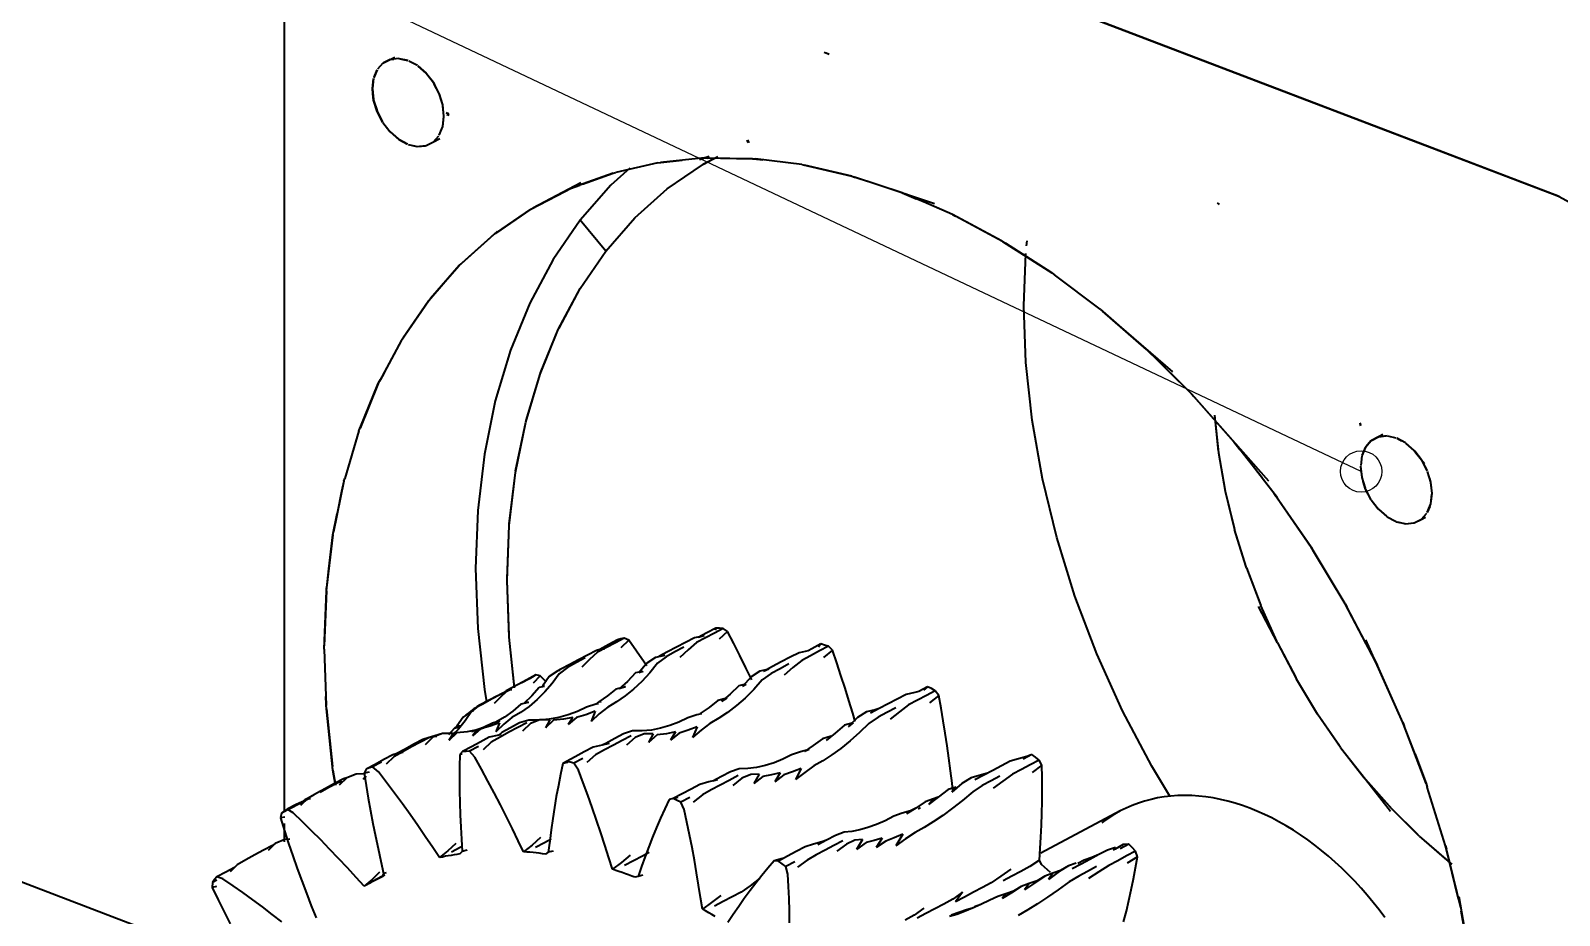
# Model space of a CAD drawing. Header units: millimetres. Extents: x 0 to 420, y 0 to 297.
# Drawn here: x 100.03 to 144.41, y 173.25 to 198.92 of the extents above; entities that cross this region are included whole.
import ezdxf

# ---------------------------------------------------------------- set-up
doc = ezdxf.new("R2010")
doc.units = ezdxf.units.MM
doc.header["$LTSCALE"] = 6
doc.layers.add('BALAO', color=7, linetype='Continuous', lineweight=25)
doc.layers.add('VISIVEL', color=7, linetype='Continuous', lineweight=35)

msp = doc.modelspace()

# ---------------------------------------------------------------- linework, layer by layer
at = {"layer": 'BALAO'}
msp.add_line((138.658, 186.127), (63.428, 221.706), dxfattribs=at)
msp.add_circle((138.658, 186.127), 0.6, dxfattribs=at)
at = {"layer": 'VISIVEL'}
for p, q in [((140.71, 195.513), (110.538, 207.029)), ((110.91, 206.885), (144.338, 194.129)), ((107.406, 176.245), (107.406, 204.685)), ((110.262, 197.969), (110.106, 197.793)), ((110.262, 197.969), (110.474, 198.077)), ((110.274, 197.977), (110.606, 198.149)), ((110.474, 198.077), (110.274, 197.977)), ((110.474, 198.077), (110.574, 198.089)), ((110.726, 198.105), (110.494, 198.081)), ((110.726, 198.105), (110.834, 198.081)), ((110.994, 198.045), (110.746, 198.101)), ((110.834, 198.081), (110.982, 198.045)), ((111.262, 197.901), (111.014, 198.033)), ((123.074, 198.289), (123.214, 198.233)), ((123.126, 198.269), (123.194, 198.241)), ((109.958, 197.225), (109.99, 197.525)), ((109.99, 197.525), (109.958, 197.245)), ((110.094, 197.781), (109.998, 197.545)), ((110.01, 197.569), (110.098, 197.781)), ((111.27, 197.893), (111.514, 197.681)), ((111.514, 197.681), (111.282, 197.885)), ((111.514, 197.681), (111.618, 197.549)), ((111.726, 197.409), (111.53, 197.665)), ((111.618, 197.549), (111.726, 197.409)), ((109.97, 197.089), (109.958, 197.225)), ((109.958, 197.225), (109.99, 196.921)), ((109.982, 196.973), (109.97, 197.089)), ((111.726, 197.409), (111.758, 197.349)), ((111.894, 197.093), (111.738, 197.385)), ((111.822, 197.225), (111.758, 197.349)), ((111.894, 197.093), (111.822, 197.225)), ((111.958, 196.881), (111.894, 197.093)), ((111.998, 196.761), (111.902, 197.069)), ((109.99, 196.897), (109.982, 196.973)), ((110.094, 196.565), (109.99, 196.897)), ((109.99, 196.897), (110.09, 196.589)), ((111.998, 196.761), (111.958, 196.881)), ((112.03, 196.433), (111.998, 196.761)), ((112.03, 196.433), (111.998, 196.737)), ((110.262, 196.249), (110.094, 196.565)), ((110.094, 196.565), (110.25, 196.273)), ((110.262, 196.249), (110.474, 195.977)), ((110.262, 196.249), (110.462, 195.993)), ((111.998, 196.133), (112.03, 196.433)), ((111.998, 196.133), (112.03, 196.413)), ((112.162, 196.497), (112.098, 196.529)), ((112.17, 196.493), (112.11, 196.525)), ((112.186, 196.449), (112.118, 196.477)), ((110.474, 195.977), (110.726, 195.757)), ((110.474, 195.977), (110.706, 195.773)), ((110.974, 195.625), (110.726, 195.757)), ((110.726, 195.757), (110.974, 195.625)), ((111.714, 195.681), (111.91, 195.789)), ((111.726, 195.689), (111.882, 195.865)), ((111.894, 195.881), (111.998, 196.133)), ((111.894, 195.881), (111.99, 196.113)), ((120.814, 195.705), (120.882, 195.741)), ((120.814, 195.705), (120.882, 195.741)), ((110.994, 195.613), (111.262, 195.553)), ((110.994, 195.613), (111.242, 195.557)), ((111.262, 195.553), (111.494, 195.577)), ((111.322, 195.561), (111.514, 195.581)), ((111.514, 195.581), (111.726, 195.689)), ((111.514, 195.581), (111.714, 195.681)), ((120.906, 195.693), (120.838, 195.669)), ((144.41, 194.105), (140.71, 195.513)), ((117.426, 194.929), (116.874, 194.437)), ((118.242, 195.081), (117.018, 194.801)), ((118.242, 195.081), (118.946, 195.153)), ((118.242, 195.081), (118.318, 195.089)), ((119.598, 195.221), (118.318, 195.089)), ((118.514, 194.321), (119.534, 195.025)), ((119.73, 195.265), (119.454, 195.165)), ((119.986, 195.257), (119.534, 195.025)), ((119.57, 195.045), (119.962, 195.253)), ((119.57, 195.045), (119.962, 195.253)), ((119.966, 195.249), (119.57, 195.045)), ((119.598, 195.221), (120.994, 195.201)), ((119.598, 195.221), (119.674, 195.217)), ((120.994, 195.201), (119.674, 195.217)), ((120.994, 195.201), (121.102, 195.189)), ((120.994, 195.201), (121.074, 195.193)), ((122.422, 195.029), (121.074, 195.193)), ((121.102, 195.189), (121.294, 195.165)), ((122.422, 195.029), (123.874, 194.697)), ((122.422, 195.029), (122.502, 195.009)), ((123.874, 194.697), (122.502, 195.009)), ((116.002, 194.501), (114.614, 193.769)), ((115.71, 194.333), (115.974, 194.429)), ((116.946, 194.785), (115.778, 194.361)), ((116.058, 194.461), (115.974, 194.429)), ((116.874, 194.437), (115.986, 193.417)), ((116.058, 194.461), (116.946, 194.785)), ((116.946, 194.785), (117.018, 194.801)), ((123.874, 194.697), (124.458, 194.505)), ((123.874, 194.697), (123.954, 194.669)), ((125.338, 194.213), (123.954, 194.669)), ((124.458, 194.505), (126.274, 193.905)), ((114.55, 193.733), (115.538, 194.245)), ((115.71, 194.333), (114.614, 193.769)), ((115.538, 194.245), (115.71, 194.333)), ((115.71, 194.333), (115.778, 194.361)), ((117.578, 193.481), (118.514, 194.321)), ((125.338, 194.213), (125.742, 194.037)), ((125.338, 194.213), (125.418, 194.177)), ((126.798, 193.581), (125.418, 194.177)), ((126.022, 193.917), (125.742, 194.037)), ((144.338, 194.129), (144.41, 194.105)), ((144.41, 194.105), (145.326, 193.597)), ((114.55, 193.733), (113.53, 193.029)), ((113.542, 193.041), (114.55, 193.733)), ((114.55, 193.733), (114.614, 193.769)), ((126.798, 193.581), (126.022, 193.917)), ((128.214, 192.821), (126.798, 193.581)), ((126.798, 193.581), (126.882, 193.537)), ((128.25, 192.801), (126.882, 193.537)), ((134.542, 193.873), (134.486, 193.917)), ((112.478, 192.101), (113.586, 193.093)), ((115.986, 193.417), (115.198, 192.273)), ((116.734, 192.517), (115.986, 193.417)), ((116.734, 192.517), (117.578, 193.481)), ((113.47, 192.989), (112.534, 192.153)), ((113.47, 192.989), (113.53, 193.029)), ((128.25, 192.801), (129.682, 191.885)), ((128.25, 192.801), (128.33, 192.753)), ((129.682, 191.885), (128.33, 192.753)), ((128.942, 192.673), (128.958, 192.817)), ((115.198, 192.273), (114.522, 191.013)), ((115.99, 191.437), (116.734, 192.517)), ((128.866, 190.929), (128.922, 192.453)), ((112.478, 192.101), (111.638, 191.141)), ((112.066, 191.633), (112.478, 192.101)), ((112.478, 192.101), (112.534, 192.153)), ((129.682, 191.885), (129.758, 191.829)), ((131.078, 190.837), (129.758, 191.829)), ((111.59, 191.085), (112.066, 191.633)), ((115.35, 190.241), (115.99, 191.437)), ((115.374, 190.281), (115.99, 191.437)), ((110.802, 189.937), (111.59, 191.085)), ((111.59, 191.085), (110.846, 190.001)), ((111.59, 191.085), (111.638, 191.141)), ((114.522, 191.013), (113.962, 189.641)), ((128.926, 189.289), (128.866, 190.929)), ((131.078, 190.837), (131.622, 190.365)), ((131.078, 190.837), (131.154, 190.773)), ((132.43, 189.665), (131.154, 190.773)), ((110.802, 189.937), (110.846, 190.001)), ((114.822, 188.949), (115.35, 190.241)), ((114.838, 188.989), (115.35, 190.241)), ((131.622, 190.365), (133.178, 189.017)), ((110.802, 189.937), (110.162, 188.745)), ((110.802, 189.937), (110.286, 188.977)), ((113.962, 189.641), (113.522, 188.177)), ((132.43, 189.665), (132.762, 189.337)), ((132.43, 189.665), (132.502, 189.593)), ((133.73, 188.381), (132.502, 189.593)), ((129.106, 187.613), (128.926, 189.289)), ((133.038, 189.061), (132.762, 189.337)), ((110.126, 188.677), (109.598, 187.381)), ((109.622, 187.441), (110.126, 188.677)), ((110.126, 188.677), (110.19, 188.797)), ((110.126, 188.677), (110.162, 188.745)), ((110.286, 188.973), (110.19, 188.797)), ((114.406, 187.561), (114.822, 188.949)), ((114.418, 187.609), (114.822, 188.949)), ((133.038, 189.061), (133.73, 188.381)), ((133.73, 188.381), (135.966, 185.857)), ((133.73, 188.381), (133.798, 188.301)), ((134.962, 186.989), (133.798, 188.301)), ((113.522, 188.177), (113.206, 186.625)), ((134.398, 187.761), (134.51, 186.717)), ((134.398, 187.761), (134.514, 186.665)), ((109.566, 187.305), (109.15, 185.921)), ((109.566, 187.305), (109.622, 187.441)), ((109.566, 187.305), (109.598, 187.381)), ((114.106, 186.093), (114.406, 187.561)), ((114.114, 186.141), (114.406, 187.561)), ((129.406, 185.917), (129.106, 187.613)), ((138.622, 187.541), (138.638, 187.469)), ((138.646, 187.449), (138.63, 187.513)), ((134.962, 186.989), (135.138, 186.765)), ((134.962, 186.989), (135.026, 186.905)), ((136.126, 185.501), (135.026, 186.905)), ((138.782, 186.833), (138.946, 187.021)), ((138.946, 187.021), (138.794, 186.845)), ((138.962, 187.029), (139.29, 187.205)), ((138.962, 187.029), (139.162, 187.133)), ((139.162, 187.133), (138.962, 187.029)), ((139.162, 187.133), (139.382, 187.157)), ((139.41, 187.157), (139.178, 187.133)), ((139.678, 187.097), (139.43, 187.153)), ((139.694, 187.089), (139.834, 187.017)), ((139.946, 186.953), (139.698, 187.089)), ((139.946, 186.953), (140.198, 186.737)), ((140.198, 186.737), (139.966, 186.937)), ((113.206, 186.625), (113.014, 184.997)), ((134.514, 186.665), (134.702, 185.609)), ((134.514, 186.665), (134.71, 185.557)), ((135.786, 185.937), (135.138, 186.765)), ((138.678, 186.581), (138.646, 186.301)), ((138.778, 186.825), (138.682, 186.589)), ((138.782, 186.833), (138.686, 186.597)), ((140.198, 186.737), (140.25, 186.669)), ((140.414, 186.461), (140.214, 186.717)), ((140.25, 186.669), (140.494, 186.357)), ((140.578, 186.149), (140.426, 186.441)), ((140.51, 186.281), (140.438, 186.413)), ((113.926, 184.557), (114.106, 186.093)), ((113.93, 184.609), (114.106, 186.093)), ((138.642, 186.281), (138.674, 185.973)), ((138.642, 186.257), (138.678, 185.953)), ((140.51, 186.281), (140.578, 186.149)), ((140.682, 185.817), (140.586, 186.125)), ((109.126, 185.841), (108.826, 184.373)), ((109.062, 185.541), (108.934, 184.905)), ((109.126, 185.841), (109.062, 185.541)), ((109.126, 185.841), (109.15, 185.921)), ((129.822, 184.213), (129.406, 185.917)), ((134.71, 185.557), (134.97, 184.493)), ((134.71, 185.557), (134.982, 184.441)), ((135.786, 185.937), (136.226, 185.369)), ((138.678, 185.953), (138.774, 185.641)), ((138.782, 185.617), (138.714, 185.833)), ((138.946, 185.305), (138.782, 185.617)), ((138.782, 185.617), (138.934, 185.325)), ((140.682, 185.817), (140.65, 185.921)), ((140.718, 185.489), (140.682, 185.817)), ((140.718, 185.489), (140.682, 185.793)), ((136.126, 185.501), (136.21, 185.377)), ((136.126, 185.501), (136.186, 185.413)), ((137.206, 183.933), (136.186, 185.413)), ((136.218, 185.365), (136.606, 184.805)), ((138.946, 185.305), (139.162, 185.029)), ((138.946, 185.305), (139.146, 185.049)), ((140.578, 184.933), (140.674, 185.169)), ((140.65, 185.105), (140.578, 184.933)), ((140.65, 185.105), (140.682, 185.185)), ((140.682, 185.185), (140.714, 185.465)), ((140.69, 185.253), (140.718, 185.489)), ((108.806, 184.289), (108.934, 184.905)), ((113.014, 184.997), (112.95, 183.309)), ((136.606, 184.805), (137.206, 183.933)), ((139.162, 185.029), (139.27, 184.933)), ((139.162, 185.029), (139.394, 184.829)), ((139.27, 184.933), (139.318, 184.893)), ((139.318, 184.893), (139.41, 184.813)), ((139.41, 184.813), (139.67, 184.673)), ((139.41, 184.813), (139.658, 184.681)), ((139.678, 184.669), (139.93, 184.613)), ((139.718, 184.661), (139.946, 184.609)), ((139.946, 184.609), (140.198, 184.633)), ((139.946, 184.609), (140.178, 184.633)), ((140.198, 184.633), (140.398, 184.737)), ((140.198, 184.633), (140.314, 184.693)), ((140.314, 184.693), (140.414, 184.745)), ((140.398, 184.737), (140.53, 184.805)), ((140.414, 184.745), (140.566, 184.921)), ((140.414, 184.745), (140.554, 184.909)), ((108.806, 184.289), (108.626, 182.753)), ((108.69, 183.297), (108.806, 184.289)), ((108.806, 184.289), (108.826, 184.373)), ((113.866, 183.013), (113.926, 184.557)), ((113.866, 182.961), (113.926, 184.557)), ((130.35, 182.513), (129.822, 184.213)), ((135.314, 183.385), (134.982, 184.441)), ((135.33, 183.333), (134.982, 184.441)), ((108.498, 170.881), (74.318, 183.921)), ((138.194, 182.289), (137.206, 183.933)), ((137.206, 183.933), (137.258, 183.841)), ((138.194, 182.289), (137.258, 183.841)), ((112.95, 183.309), (113.014, 181.573)), ((135.33, 183.333), (135.726, 182.285)), ((135.33, 183.333), (135.746, 182.233)), ((108.618, 182.661), (108.69, 183.297)), ((113.922, 181.373), (113.866, 182.961)), ((113.926, 181.321), (113.866, 182.961)), ((108.554, 180.973), (108.618, 182.661)), ((108.618, 182.661), (108.558, 181.069)), ((108.618, 182.661), (108.626, 182.753)), ((130.99, 180.833), (130.35, 182.513)), ((136.234, 181.153), (135.678, 182.213)), ((136.21, 181.205), (135.746, 182.233)), ((136.234, 181.153), (135.746, 182.233)), ((138.806, 181.125), (138.194, 182.289)), ((138.194, 182.289), (138.242, 182.197)), ((139.086, 180.589), (138.242, 182.197)), ((113.014, 181.573), (113.206, 179.801)), ((119.926, 181.581), (119.666, 181.441)), ((120.138, 181.573), (119.882, 181.437)), ((119.926, 181.581), (119.906, 181.521)), ((120.034, 181.577), (119.926, 181.581)), ((120.138, 181.573), (120.034, 181.577)), ((120.266, 181.485), (120.138, 181.573)), ((114.082, 179.845), (113.926, 181.321)), ((114.082, 179.861), (113.926, 181.321)), ((116.814, 181.105), (116.554, 180.965)), ((117.01, 181.153), (116.75, 181.017)), ((117.07, 181.241), (116.814, 181.105)), ((117.266, 181.293), (117.01, 181.153)), ((117.07, 181.241), (117.062, 181.177)), ((117.17, 181.269), (117.07, 181.241)), ((117.266, 181.293), (117.17, 181.269)), ((117.398, 181.233), (117.17, 181.013)), ((117.398, 181.233), (117.266, 181.293)), ((117.622, 180.913), (117.398, 181.233)), ((119.046, 181.169), (118.786, 181.033)), ((119.306, 181.297), (119.046, 181.169)), ((119.362, 181.161), (119.122, 180.949)), ((119.586, 181.353), (119.306, 181.297)), ((119.622, 181.301), (119.362, 181.161)), ((119.666, 181.441), (119.41, 181.305)), ((119.586, 181.353), (119.41, 181.305)), ((119.882, 181.437), (119.622, 181.301)), ((120.266, 181.485), (120.026, 181.265)), ((120.446, 181.133), (120.266, 181.485)), ((120.622, 180.785), (120.446, 181.133)), ((122.97, 181.121), (122.714, 180.981)), ((122.97, 181.121), (122.906, 181.025)), ((123.082, 181.089), (122.97, 181.121)), ((123.194, 181.057), (123.082, 181.089)), ((136.234, 181.153), (136.758, 180.153)), ((136.234, 181.153), (136.786, 180.101)), ((139.374, 179.945), (138.794, 181.237)), ((138.806, 181.125), (138.898, 180.949)), ((108.554, 180.973), (108.558, 181.069)), ((108.554, 180.973), (108.614, 179.333)), ((115.942, 180.665), (115.682, 180.529)), ((116.134, 180.717), (115.878, 180.581)), ((116.198, 180.801), (115.942, 180.665)), ((116.262, 180.669), (116.034, 180.453)), ((116.462, 180.929), (116.198, 180.801)), ((116.49, 180.881), (116.262, 180.669)), ((116.682, 180.973), (116.462, 180.929)), ((116.554, 180.965), (116.462, 180.929)), ((116.75, 181.017), (116.49, 180.881)), ((117.846, 180.597), (117.622, 180.913)), ((118.17, 180.733), (117.918, 180.569)), ((118.446, 180.789), (118.17, 180.733)), ((118.482, 180.753), (118.234, 180.561)), ((118.526, 180.893), (118.27, 180.757)), ((118.446, 180.789), (118.27, 180.757)), ((118.738, 180.889), (118.482, 180.753)), ((118.786, 181.033), (118.526, 180.893)), ((118.998, 181.029), (118.738, 180.889)), ((119.122, 180.949), (118.882, 180.729)), ((120.794, 180.433), (120.622, 180.785)), ((122.086, 180.737), (121.826, 180.601)), ((122.346, 180.865), (122.086, 180.737)), ((122.418, 180.645), (122.162, 180.437)), ((122.61, 180.921), (122.346, 180.865)), ((122.674, 180.781), (122.418, 180.645)), ((122.714, 180.981), (122.61, 180.921)), ((122.934, 180.921), (122.674, 180.781)), ((123.194, 181.057), (122.934, 180.921)), ((123.31, 180.941), (123.054, 180.725)), ((123.31, 180.941), (123.194, 181.057)), ((123.434, 180.573), (123.31, 180.941)), ((131.734, 179.181), (130.99, 180.833)), ((138.898, 180.949), (139.086, 180.589)), ((114.702, 180.225), (114.442, 180.085)), ((114.702, 180.225), (114.618, 180.173)), ((114.83, 180.197), (114.618, 179.981)), ((114.83, 180.197), (114.702, 180.225)), ((115.006, 180.017), (114.83, 180.197)), ((115.338, 180.341), (115.09, 180.173)), ((115.378, 180.253), (115.174, 179.977)), ((115.422, 180.389), (115.338, 180.341)), ((115.41, 180.353), (115.338, 180.341)), ((115.618, 180.441), (115.378, 180.253)), ((115.682, 180.529), (115.422, 180.389)), ((115.878, 180.581), (115.618, 180.441)), ((117.59, 180.281), (117.358, 180.037)), ((117.802, 180.321), (117.59, 180.281)), ((117.918, 180.569), (117.694, 180.289)), ((117.814, 180.321), (117.694, 180.289)), ((118.01, 180.285), (117.778, 180.033)), ((117.922, 180.489), (117.846, 180.597)), ((118.234, 180.561), (118.01, 180.285)), ((120.966, 180.085), (120.794, 180.433)), ((121.202, 180.333), (120.946, 180.165)), ((121.466, 180.389), (121.202, 180.333)), ((121.53, 180.265), (121.274, 180.077)), ((121.566, 180.465), (121.31, 180.325)), ((121.466, 180.389), (121.31, 180.325)), ((121.79, 180.401), (121.53, 180.265)), ((121.826, 180.601), (121.566, 180.465)), ((122.046, 180.541), (121.79, 180.401)), ((122.162, 180.437), (121.91, 180.217)), ((123.558, 180.209), (123.434, 180.573)), ((123.678, 179.841), (123.558, 180.209)), ((139.086, 180.589), (139.13, 180.493)), ((139.87, 178.845), (139.13, 180.493)), ((113.206, 179.801), (113.266, 179.441)), ((113.938, 179.781), (113.674, 179.653)), ((113.926, 179.813), (113.706, 179.605)), ((113.842, 179.761), (113.758, 179.705)), ((114.102, 179.897), (113.842, 179.761)), ((114.186, 179.949), (113.926, 179.813)), ((114.102, 179.897), (113.926, 179.813)), ((113.998, 179.793), (113.938, 179.781)), ((114.442, 180.085), (114.186, 179.949)), ((114.534, 180.117), (114.274, 179.981)), ((114.442, 180.085), (114.618, 180.173)), ((114.618, 180.173), (114.534, 180.117)), ((114.798, 179.861), (114.582, 179.621)), ((114.942, 179.889), (114.798, 179.861)), ((115.09, 180.173), (114.89, 179.897)), ((114.954, 179.905), (114.89, 179.897)), ((115.174, 179.977), (114.962, 179.729)), ((117.022, 179.813), (116.778, 179.617)), ((117.298, 179.881), (117.022, 179.813)), ((117.358, 180.037), (117.122, 179.817)), ((117.298, 179.881), (117.122, 179.817)), ((117.538, 179.809), (117.294, 179.613)), ((117.778, 180.033), (117.538, 179.809)), ((120.59, 179.909), (120.342, 179.669)), ((120.79, 179.953), (120.59, 179.909)), ((120.946, 180.165), (120.698, 179.889)), ((120.802, 179.941), (120.698, 179.889)), ((121.026, 179.801), (120.774, 179.553)), ((121.274, 180.077), (121.026, 179.801)), ((123.79, 179.477), (123.678, 179.841)), ((126.074, 179.881), (125.818, 179.745)), ((126.074, 179.881), (125.95, 179.777)), ((126.294, 179.765), (126.038, 179.629)), ((126.186, 179.825), (126.074, 179.881)), ((126.294, 179.765), (126.186, 179.825)), ((126.394, 179.629), (126.294, 179.765)), ((137.366, 179.137), (136.786, 180.101)), ((137.394, 179.089), (136.786, 180.101)), ((139.87, 178.845), (139.374, 179.945)), ((108.614, 179.361), (108.602, 179.593)), ((108.618, 179.237), (108.614, 179.361)), ((108.618, 179.237), (108.614, 179.333)), ((113.066, 179.349), (112.834, 179.161)), ((113.158, 179.377), (112.898, 179.241)), ((113.066, 179.349), (112.982, 179.293)), ((113.326, 179.485), (113.066, 179.349)), ((113.414, 179.517), (113.158, 179.377)), ((113.582, 179.621), (113.326, 179.485)), ((113.498, 179.569), (113.326, 179.485)), ((113.674, 179.653), (113.414, 179.517)), ((113.706, 179.605), (113.49, 179.393)), ((113.758, 179.705), (113.498, 179.569)), ((114.266, 179.373), (114.03, 179.173)), ((114.502, 179.309), (114.258, 179.137)), ((114.482, 179.425), (114.266, 179.373)), ((114.582, 179.621), (114.358, 179.401)), ((114.486, 179.429), (114.358, 179.401)), ((114.738, 179.509), (114.502, 179.309)), ((114.962, 179.729), (114.738, 179.509)), ((116.446, 179.373), (116.17, 179.289)), ((116.53, 179.441), (116.446, 179.373)), ((116.514, 179.385), (116.446, 179.373)), ((116.778, 179.617), (116.53, 179.441)), ((116.594, 179.437), (116.53, 179.441)), ((117.042, 179.441), (116.786, 179.289)), ((117.294, 179.613), (117.042, 179.441)), ((119.982, 179.477), (119.73, 179.277)), ((120.246, 179.545), (119.982, 179.477)), ((120.342, 179.669), (120.09, 179.449)), ((120.246, 179.545), (120.09, 179.449)), ((120.522, 179.333), (120.266, 179.137)), ((120.774, 179.553), (120.522, 179.333)), ((123.902, 179.113), (123.79, 179.477)), ((124.93, 179.389), (124.67, 179.253)), ((125.19, 179.525), (124.93, 179.389)), ((125.446, 179.653), (125.19, 179.525)), ((125.518, 179.353), (125.254, 179.149)), ((125.698, 179.717), (125.446, 179.653)), ((125.778, 179.489), (125.518, 179.353)), ((125.818, 179.745), (125.698, 179.717)), ((126.038, 179.629), (125.778, 179.489)), ((126.394, 179.629), (126.126, 179.417)), ((126.462, 179.261), (126.394, 179.629)), ((108.806, 177.465), (108.618, 179.237)), ((108.618, 179.237), (108.798, 177.565)), ((112.586, 179.001), (112.406, 178.733)), ((112.65, 178.893), (112.454, 178.653)), ((112.83, 179.165), (112.586, 179.001)), ((112.834, 179.161), (112.65, 178.893)), ((112.898, 179.241), (112.67, 179.053)), ((112.83, 179.165), (112.67, 179.053)), ((112.89, 179.177), (112.83, 179.165)), ((112.982, 179.293), (112.898, 179.241)), ((113.654, 178.885), (113.442, 178.825)), ((113.786, 179.001), (113.534, 178.853)), ((114.002, 178.989), (113.766, 178.797)), ((114.03, 179.173), (113.786, 179.001)), ((114.258, 179.137), (114.002, 178.989)), ((114.498, 178.913), (114.226, 178.829)), ((114.794, 178.913), (114.498, 178.913)), ((114.814, 178.917), (114.546, 178.813)), ((115.086, 178.937), (114.794, 178.913)), ((115.106, 178.917), (114.814, 178.917)), ((115.106, 178.917), (114.978, 178.689)), ((115.214, 178.909), (114.978, 178.689)), ((115.366, 178.989), (115.086, 178.937)), ((115.498, 178.941), (115.214, 178.909)), ((115.642, 179.065), (115.366, 178.989)), ((115.778, 178.989), (115.498, 178.941)), ((115.91, 179.165), (115.642, 179.065)), ((115.882, 178.989), (115.642, 178.781)), ((115.778, 178.989), (115.642, 178.781)), ((116.154, 179.065), (115.882, 178.989)), ((116.17, 179.289), (115.91, 179.165)), ((116.422, 179.169), (116.154, 179.065)), ((116.422, 179.169), (116.302, 178.877)), ((116.542, 179.097), (116.302, 178.877)), ((116.786, 179.289), (116.542, 179.097)), ((119.11, 178.981), (118.85, 178.857)), ((119.374, 179.065), (119.11, 178.981)), ((119.506, 179.093), (119.374, 179.065)), ((119.73, 179.277), (119.474, 179.105)), ((120.01, 178.965), (119.754, 178.813)), ((120.266, 179.137), (120.01, 178.965)), ((124.038, 178.985), (123.77, 178.717)), ((123.974, 178.869), (123.902, 179.113)), ((124.302, 179.149), (124.038, 178.985)), ((124.554, 179.213), (124.302, 179.149)), ((124.634, 179.001), (124.37, 178.813)), ((124.67, 179.253), (124.414, 179.113)), ((124.67, 179.253), (124.554, 179.213)), ((124.89, 179.137), (124.634, 179.001)), ((125.15, 179.273), (124.89, 179.137)), ((125.254, 179.149), (124.986, 178.937)), ((126.526, 178.893), (126.462, 179.261)), ((126.586, 178.529), (126.526, 178.893)), ((132.578, 177.577), (131.734, 179.181)), ((138.03, 178.165), (137.394, 179.089)), ((138.062, 178.117), (137.394, 179.089)), ((111.702, 178.437), (111.418, 178.349)), ((111.714, 178.417), (111.49, 178.197)), ((111.794, 178.465), (111.514, 178.381)), ((111.702, 178.437), (111.514, 178.381)), ((111.89, 178.497), (111.61, 178.409)), ((111.794, 178.465), (111.61, 178.409)), ((111.83, 178.437), (111.702, 178.437)), ((111.986, 178.525), (111.714, 178.417)), ((111.986, 178.525), (111.89, 178.497)), ((112.302, 178.525), (111.986, 178.525)), ((112.326, 178.673), (112.166, 178.485)), ((112.402, 178.545), (112.174, 178.325)), ((112.302, 178.525), (112.174, 178.325)), ((112.454, 178.653), (112.282, 178.481)), ((112.402, 178.545), (112.302, 178.525)), ((112.406, 178.733), (112.326, 178.673)), ((112.45, 178.697), (112.326, 178.673)), ((112.702, 178.577), (112.402, 178.545)), ((112.518, 178.733), (112.406, 178.733)), ((112.994, 178.633), (112.702, 178.577)), ((112.906, 178.597), (112.834, 178.577)), ((113.09, 178.657), (112.858, 178.453)), ((112.994, 178.633), (112.858, 178.453)), ((113.182, 178.681), (112.902, 178.605)), ((112.994, 178.633), (112.902, 178.605)), ((113.178, 178.697), (112.906, 178.597)), ((112.998, 178.625), (112.906, 178.597)), ((113.09, 178.653), (112.998, 178.625)), ((113.374, 178.737), (113.09, 178.657)), ((113.182, 178.681), (113.09, 178.653)), ((113.442, 178.825), (113.178, 178.697)), ((113.626, 178.477), (113.346, 178.413)), ((113.646, 178.837), (113.374, 178.737)), ((113.662, 178.421), (113.406, 178.273)), ((113.534, 178.853), (113.442, 178.825)), ((113.646, 178.837), (113.538, 178.577)), ((113.766, 178.797), (113.538, 178.577)), ((113.71, 178.557), (113.626, 178.477)), ((113.694, 178.493), (113.626, 178.477)), ((113.918, 178.561), (113.662, 178.421)), ((113.966, 178.693), (113.71, 178.557)), ((114.178, 178.697), (113.918, 178.561)), ((114.226, 178.829), (113.966, 178.693)), ((114.438, 178.833), (114.178, 178.697)), ((114.546, 178.813), (114.31, 178.593)), ((117.246, 178.513), (116.99, 178.377)), ((117.466, 178.461), (117.21, 178.321)), ((117.51, 178.597), (117.246, 178.513)), ((117.786, 178.597), (117.51, 178.597)), ((117.842, 178.517), (117.582, 178.409)), ((118.054, 178.625), (117.786, 178.597)), ((118.11, 178.517), (117.842, 178.517)), ((118.11, 178.517), (117.97, 178.261)), ((118.222, 178.481), (117.97, 178.261)), ((118.322, 178.677), (118.054, 178.625)), ((118.49, 178.517), (118.222, 178.481)), ((118.586, 178.753), (118.322, 178.677)), ((118.754, 178.569), (118.49, 178.517)), ((118.85, 178.857), (118.586, 178.753)), ((118.754, 178.569), (118.61, 178.333)), ((118.862, 178.537), (118.61, 178.333)), ((119.126, 178.617), (118.862, 178.537)), ((119.386, 178.721), (119.126, 178.617)), ((119.386, 178.721), (119.246, 178.405)), ((119.498, 178.625), (119.246, 178.405)), ((119.754, 178.813), (119.498, 178.625)), ((123.27, 178.445), (123.018, 178.369)), ((123.39, 178.533), (123.126, 178.317)), ((123.27, 178.445), (123.126, 178.317)), ((123.658, 178.765), (123.39, 178.533)), ((123.91, 178.829), (123.658, 178.765)), ((123.91, 178.829), (123.77, 178.717)), ((124.098, 178.549), (123.826, 178.309)), ((124.37, 178.813), (124.098, 178.549)), ((126.642, 178.165), (126.586, 178.529)), ((140.222, 177.929), (139.87, 178.845)), ((139.87, 178.845), (139.91, 178.745)), ((140.546, 177.069), (139.91, 178.745)), ((110.838, 177.973), (110.55, 177.905)), ((110.834, 177.997), (110.582, 177.849)), ((110.902, 178.073), (110.646, 177.937)), ((111.094, 178.137), (110.834, 177.997)), ((111.162, 178.213), (110.902, 178.073)), ((111.35, 178.273), (111.094, 178.137)), ((111.418, 178.349), (111.162, 178.213)), ((111.61, 178.409), (111.35, 178.273)), ((112.57, 178.001), (112.49, 177.913)), ((112.83, 178.141), (112.57, 178.001)), ((112.674, 178.005), (112.57, 178.001)), ((112.778, 178.009), (112.674, 178.005)), ((113.038, 178.145), (112.778, 178.009)), ((112.93, 177.833), (112.778, 178.009)), ((113.086, 178.277), (112.83, 178.141)), ((113.346, 178.413), (113.086, 178.277)), ((113.406, 178.273), (113.166, 178.053)), ((116.102, 177.989), (115.846, 177.849)), ((116.362, 178.125), (116.102, 177.989)), ((116.626, 178.189), (116.362, 178.125)), ((116.69, 178.049), (116.434, 177.901)), ((116.73, 178.237), (116.626, 178.189)), ((116.83, 178.233), (116.626, 178.189)), ((116.95, 178.185), (116.69, 178.049)), ((116.99, 178.377), (116.73, 178.237)), ((117.21, 178.321), (116.95, 178.185)), ((117.582, 178.409), (117.33, 178.189)), ((122.382, 177.997), (122.126, 177.909)), ((122.634, 178.057), (122.382, 177.997)), ((122.754, 178.177), (122.494, 178.005)), ((122.634, 178.057), (122.494, 178.005)), ((123.018, 178.369), (122.754, 178.177)), ((123.558, 178.093), (123.294, 177.901)), ((123.826, 178.309), (123.558, 178.093)), ((126.69, 177.805), (126.642, 178.165)), ((138.062, 178.117), (138.746, 177.241)), ((138.062, 178.117), (138.782, 177.197)), ((108.806, 177.465), (108.798, 177.565)), ((110.034, 177.629), (109.774, 177.493)), ((110.034, 177.629), (109.87, 177.525)), ((109.962, 177.557), (109.87, 177.525)), ((110.222, 177.693), (109.962, 177.557)), ((110.13, 177.413), (109.962, 177.557)), ((110.29, 177.769), (110.034, 177.629)), ((110.55, 177.905), (110.29, 177.769)), ((110.582, 177.849), (110.354, 177.633)), ((110.646, 177.937), (110.55, 177.905)), ((112.486, 177.565), (112.482, 177.213)), ((112.49, 177.913), (112.486, 177.565)), ((112.562, 177.925), (112.49, 177.913)), ((113.122, 177.489), (112.93, 177.833)), ((115.486, 177.653), (115.418, 177.337)), ((115.586, 177.713), (115.486, 177.653)), ((115.618, 177.681), (115.486, 177.653)), ((115.846, 177.849), (115.586, 177.713)), ((115.694, 177.689), (115.586, 177.713)), ((115.806, 177.661), (115.694, 177.689)), ((116.066, 177.801), (115.806, 177.661)), ((115.934, 177.461), (115.806, 177.661)), ((116.434, 177.901), (116.182, 177.681)), ((121.106, 177.541), (120.854, 177.505)), ((121.358, 177.597), (121.106, 177.541)), ((121.614, 177.677), (121.358, 177.597)), ((121.87, 177.781), (121.614, 177.677)), ((122.126, 177.909), (121.87, 177.781)), ((122.77, 177.585), (122.506, 177.397)), ((123.03, 177.733), (122.77, 177.585)), ((123.294, 177.901), (123.03, 177.733)), ((126.738, 177.445), (126.69, 177.805)), ((128.218, 177.589), (127.962, 177.449)), ((128.474, 177.717), (128.218, 177.589)), ((128.714, 177.789), (128.474, 177.717)), ((128.95, 177.857), (128.714, 177.789)), ((129.05, 177.617), (128.794, 177.477)), ((129.102, 177.917), (128.842, 177.781)), ((128.95, 177.857), (128.902, 177.809)), ((129.102, 177.917), (128.95, 177.857)), ((129.31, 177.753), (129.05, 177.617)), ((129.206, 177.837), (129.102, 177.917)), ((129.39, 177.601), (129.11, 177.397)), ((129.31, 177.753), (129.206, 177.837)), ((129.39, 177.601), (129.31, 177.753)), ((129.398, 177.249), (129.39, 177.601)), ((133.102, 176.705), (132.578, 177.577)), ((140.222, 177.929), (140.546, 177.069)), ((108.95, 177.093), (108.69, 176.953)), ((108.886, 177.025), (108.806, 177.465)), ((108.806, 177.465), (108.886, 177.025)), ((109.114, 177.205), (108.854, 177.069)), ((109.066, 177.125), (108.95, 177.093)), ((109.21, 177.241), (108.994, 177.029)), ((109.21, 177.241), (109.114, 177.205)), ((109.482, 177.349), (109.21, 177.241)), ((109.75, 177.357), (109.482, 177.349)), ((109.774, 177.281), (109.69, 177.193)), ((109.734, 177.249), (109.69, 177.193)), ((109.774, 177.493), (109.718, 177.377)), ((109.862, 177.405), (109.718, 177.377)), ((109.718, 177.377), (109.774, 177.013)), ((109.87, 177.525), (109.774, 177.493)), ((110.366, 177.105), (110.13, 177.413)), ((110.598, 176.797), (110.366, 177.105)), ((112.482, 177.213), (112.486, 176.865)), ((113.306, 177.145), (113.122, 177.489)), ((113.49, 176.801), (113.306, 177.145)), ((115.418, 177.337), (115.354, 177.017)), ((116.07, 177.097), (115.934, 177.461)), ((116.206, 176.733), (116.07, 177.097)), ((119.718, 177.121), (119.462, 177.049)), ((119.97, 177.181), (119.718, 177.121)), ((120.09, 177.273), (119.834, 177.137)), ((119.97, 177.181), (119.834, 177.137)), ((120.314, 177.165), (120.054, 177.029)), ((120.35, 177.409), (120.09, 177.273)), ((120.57, 177.301), (120.314, 177.165)), ((120.606, 177.497), (120.35, 177.409)), ((120.678, 177.225), (120.414, 177.013)), ((120.854, 177.505), (120.606, 177.497)), ((120.938, 177.337), (120.678, 177.225)), ((121.182, 177.345), (120.938, 177.337)), ((121.182, 177.345), (121.026, 177.069)), ((121.29, 177.281), (121.026, 177.069)), ((121.542, 177.325), (121.29, 177.281)), ((121.79, 177.381), (121.542, 177.325)), ((121.79, 177.381), (121.634, 177.125)), ((121.898, 177.325), (121.634, 177.125)), ((122.15, 177.409), (121.898, 177.325)), ((122.406, 177.513), (122.15, 177.409)), ((122.406, 177.513), (122.238, 177.185)), ((122.506, 177.397), (122.238, 177.185)), ((126.782, 177.085), (126.738, 177.445)), ((126.802, 176.873), (126.782, 177.085)), ((127.334, 177.237), (127.066, 177.077)), ((127.57, 177.309), (127.334, 177.237)), ((127.702, 177.313), (127.442, 177.177)), ((127.81, 177.377), (127.57, 177.309)), ((127.914, 177.149), (127.654, 177.013)), ((127.962, 177.449), (127.702, 177.313)), ((127.81, 177.377), (127.702, 177.313)), ((128.17, 177.285), (127.914, 177.149)), ((128.254, 177.145), (127.974, 176.941)), ((128.534, 177.341), (128.254, 177.145)), ((128.794, 177.477), (128.534, 177.341)), ((129.398, 176.897), (129.398, 177.249)), ((138.782, 177.197), (139.51, 176.377)), ((138.782, 177.197), (139.506, 176.273)), ((138.782, 177.197), (139.546, 176.337)), ((108.086, 176.645), (107.87, 176.433)), ((108.254, 176.737), (107.998, 176.601)), ((108.338, 176.793), (108.086, 176.645)), ((108.254, 176.737), (108.086, 176.645)), ((108.594, 176.933), (108.338, 176.793)), ((108.69, 176.953), (108.434, 176.817)), ((108.854, 177.069), (108.594, 176.933)), ((109.774, 177.013), (109.834, 176.645)), ((109.834, 176.645), (109.898, 176.281)), ((110.826, 176.485), (110.598, 176.797)), ((112.486, 176.865), (112.494, 176.513)), ((113.67, 176.457), (113.49, 176.801)), ((115.294, 176.701), (115.238, 176.377)), ((115.354, 177.017), (115.294, 176.701)), ((116.334, 176.373), (116.206, 176.733)), ((118.826, 176.669), (118.574, 176.609)), ((118.946, 176.777), (118.686, 176.637)), ((118.826, 176.669), (118.686, 176.637)), ((119.166, 176.669), (118.91, 176.533)), ((119.206, 176.913), (118.946, 176.777)), ((119.462, 177.049), (119.206, 176.913)), ((119.538, 176.741), (119.27, 176.529)), ((119.794, 176.889), (119.538, 176.741)), ((120.054, 177.029), (119.794, 176.889)), ((126.382, 176.677), (126.102, 176.469)), ((126.382, 176.677), (126.242, 176.625)), ((126.666, 176.897), (126.382, 176.677)), ((126.906, 176.969), (126.666, 176.897)), ((127.066, 177.077), (126.774, 176.825)), ((126.906, 176.969), (126.774, 176.825)), ((127.382, 176.833), (127.086, 176.581)), ((127.654, 177.013), (127.382, 176.833)), ((129.394, 176.549), (129.398, 176.897)), ((132.746, 176.657), (132.558, 176.613)), ((132.938, 176.685), (132.746, 176.657)), ((133.138, 176.709), (132.938, 176.685)), ((133.334, 176.721), (133.138, 176.709)), ((133.538, 176.729), (133.334, 176.721)), ((133.742, 176.721), (133.538, 176.729)), ((133.946, 176.709), (133.742, 176.721)), ((134.154, 176.685), (133.946, 176.709)), ((134.362, 176.653), (134.154, 176.685)), ((134.574, 176.613), (134.362, 176.653)), ((140.546, 177.069), (140.578, 176.969)), ((141.11, 175.269), (140.578, 176.969)), ((107.318, 176.209), (107.286, 176.073)), ((107.578, 176.345), (107.318, 176.209)), ((107.398, 176.265), (107.318, 176.209)), ((107.478, 176.325), (107.398, 176.265)), ((107.738, 176.461), (107.478, 176.325)), ((107.658, 176.221), (107.478, 176.325)), ((107.834, 176.481), (107.578, 176.345)), ((107.926, 175.961), (107.658, 176.221)), ((107.914, 176.541), (107.738, 176.461)), ((108.094, 176.621), (107.834, 176.481)), ((107.998, 176.601), (107.914, 176.541)), ((108.154, 176.633), (108.094, 176.621)), ((109.898, 176.281), (109.966, 175.913)), ((111.05, 176.173), (110.826, 176.485)), ((112.494, 176.513), (112.502, 176.161)), ((113.846, 176.109), (113.67, 176.457)), ((115.238, 176.377), (115.19, 176.057)), ((116.462, 176.009), (116.334, 176.373)), ((118.446, 176.341), (118.322, 176.069)), ((118.574, 176.609), (118.446, 176.341)), ((118.686, 176.637), (118.574, 176.609)), ((118.798, 176.585), (118.686, 176.637)), ((118.91, 176.533), (118.798, 176.585)), ((119.006, 176.317), (118.91, 176.533)), ((119.086, 175.949), (119.006, 176.317)), ((125.338, 176.213), (125.094, 176.121)), ((125.578, 176.281), (125.338, 176.213)), ((125.726, 176.357), (125.458, 176.193)), ((125.578, 176.281), (125.458, 176.193)), ((125.726, 176.357), (125.578, 176.281)), ((125.998, 176.545), (125.726, 176.357)), ((125.858, 176.373), (125.802, 176.329)), ((126.242, 176.625), (125.998, 176.545)), ((126.242, 176.625), (126.102, 176.469)), ((126.798, 176.357), (126.514, 176.149)), ((127.086, 176.581), (126.798, 176.357)), ((131.666, 176.277), (129.358, 175.049)), ((129.378, 175.861), (129.39, 176.205)), ((129.39, 176.205), (129.394, 176.549)), ((131.666, 176.277), (131.498, 176.181)), ((131.834, 176.361), (131.666, 176.277)), ((132.01, 176.437), (131.834, 176.361)), ((132.19, 176.505), (132.01, 176.437)), ((132.37, 176.565), (132.19, 176.505)), ((132.558, 176.613), (132.37, 176.565)), ((134.786, 176.561), (134.574, 176.613)), ((134.998, 176.501), (134.786, 176.561)), ((135.21, 176.433), (134.998, 176.501)), ((135.422, 176.357), (135.21, 176.433)), ((135.634, 176.273), (135.422, 176.357)), ((135.85, 176.177), (135.634, 176.273)), ((140.31, 175.581), (139.546, 176.337)), ((140.346, 175.541), (139.546, 176.337)), ((107.41, 176.097), (107.286, 176.073)), ((107.286, 176.073), (107.402, 175.705)), ((107.406, 175.377), (107.406, 175.917)), ((108.19, 175.701), (107.926, 175.961)), ((109.966, 175.913), (110.042, 175.549)), ((111.27, 175.857), (111.05, 176.173)), ((111.49, 175.537), (111.27, 175.857)), ((112.502, 176.161), (112.518, 175.809)), ((112.518, 175.809), (112.538, 175.457)), ((114.018, 175.761), (113.846, 176.109)), ((114.186, 175.413), (114.018, 175.761)), ((115.19, 176.057), (115.142, 175.729)), ((116.582, 175.645), (116.462, 176.009)), ((118.202, 175.793), (118.09, 175.517)), ((118.322, 176.069), (118.202, 175.793)), ((119.162, 175.581), (119.086, 175.949)), ((124.342, 175.797), (124.106, 175.733)), ((124.586, 175.885), (124.342, 175.797)), ((124.838, 175.993), (124.586, 175.885)), ((125.094, 176.121), (124.838, 175.993)), ((125.97, 175.797), (125.71, 175.653)), ((126.238, 175.965), (125.97, 175.797)), ((126.514, 176.149), (126.238, 175.965)), ((129.362, 175.521), (129.378, 175.861)), ((131.182, 175.969), (131.134, 175.929)), ((131.338, 176.081), (131.182, 175.969)), ((131.498, 176.181), (131.338, 176.081)), ((136.062, 176.073), (135.85, 176.177)), ((136.27, 175.965), (136.062, 176.073)), ((136.482, 175.845), (136.27, 175.965)), ((136.69, 175.717), (136.482, 175.845)), ((107.134, 175.337), (106.93, 175.133)), ((107.134, 175.337), (107.054, 175.273)), ((107.414, 175.449), (107.134, 175.337)), ((107.402, 175.705), (107.522, 175.337)), ((107.554, 175.457), (107.414, 175.449)), ((107.522, 175.337), (107.646, 174.973)), ((108.454, 175.437), (108.19, 175.701)), ((108.714, 175.169), (108.454, 175.437)), ((110.042, 175.549), (110.118, 175.185)), ((111.706, 175.221), (111.49, 175.537)), ((112.374, 175.337), (112.146, 175.117)), ((112.538, 175.457), (112.562, 175.105)), ((114.346, 175.089), (114.186, 175.413)), ((114.834, 175.505), (114.59, 175.285)), ((114.954, 175.357), (114.694, 175.221)), ((115.146, 175.461), (114.954, 175.357)), ((115.102, 175.405), (115.062, 175.077)), ((115.142, 175.729), (115.102, 175.405)), ((116.702, 175.281), (116.582, 175.645)), ((118.09, 175.517), (117.978, 175.237)), ((119.234, 175.213), (119.162, 175.581)), ((122.758, 175.313), (122.518, 175.237)), ((122.998, 175.381), (122.758, 175.313)), ((123.142, 175.433), (122.882, 175.297)), ((123.142, 175.433), (122.998, 175.381)), ((123.398, 175.569), (123.142, 175.433)), ((123.614, 175.413), (123.354, 175.277)), ((123.646, 175.665), (123.398, 175.569)), ((123.714, 175.313), (123.434, 175.109)), ((123.87, 175.685), (123.646, 175.665)), ((123.962, 175.429), (123.714, 175.313)), ((124.106, 175.733), (123.87, 175.685)), ((124.186, 175.449), (123.962, 175.429)), ((124.186, 175.449), (124.01, 175.161)), ((124.29, 175.365), (124.01, 175.161)), ((124.522, 175.417), (124.29, 175.365)), ((124.758, 175.485), (124.522, 175.417)), ((124.758, 175.485), (124.582, 175.213)), ((124.862, 175.405), (124.582, 175.213)), ((125.102, 175.493), (124.862, 175.405)), ((125.35, 175.605), (125.102, 175.493)), ((125.35, 175.605), (125.154, 175.265)), ((125.434, 175.469), (125.154, 175.265)), ((125.71, 175.653), (125.434, 175.469)), ((129.342, 175.185), (129.362, 175.521)), ((131.918, 175.317), (131.658, 175.181)), ((131.918, 175.317), (131.75, 175.301)), ((132.014, 175.213), (131.918, 175.317)), ((136.898, 175.581), (136.69, 175.717)), ((137.106, 175.437), (136.898, 175.581)), ((137.31, 175.289), (137.106, 175.437)), ((140.346, 175.541), (141.146, 174.853)), ((140.346, 175.541), (141.182, 174.817)), ((106.538, 175.001), (106.278, 174.861)), ((106.794, 175.137), (106.538, 175.001)), ((107.054, 175.273), (106.794, 175.137)), ((107.646, 174.973), (107.774, 174.609)), ((108.974, 174.897), (108.714, 175.169)), ((109.23, 174.625), (108.974, 174.897)), ((110.118, 175.185), (110.198, 174.821)), ((111.906, 174.925), (111.706, 175.221)), ((112.146, 175.117), (111.906, 174.925)), ((111.99, 174.941), (111.906, 174.925)), ((112.074, 174.961), (111.99, 174.941)), ((112.158, 174.977), (112.074, 174.961)), ((112.242, 174.989), (112.158, 174.977)), ((112.326, 175.005), (112.242, 174.989)), ((112.506, 175.217), (112.25, 175.081)), ((112.41, 175.017), (112.326, 175.005)), ((112.498, 175.029), (112.41, 175.017)), ((112.562, 175.105), (112.498, 175.029)), ((112.57, 175.253), (112.506, 175.217)), ((112.702, 175.141), (112.562, 175.105)), ((114.59, 175.285), (114.346, 175.089)), ((114.434, 175.085), (114.346, 175.089)), ((114.526, 175.077), (114.434, 175.085)), ((114.618, 175.069), (114.526, 175.077)), ((114.706, 175.061), (114.618, 175.069)), ((114.798, 175.049), (114.706, 175.061)), ((114.89, 175.037), (114.798, 175.049)), ((114.982, 175.025), (114.89, 175.037)), ((115.062, 175.077), (114.982, 175.025)), ((115.198, 175.113), (115.062, 175.077)), ((116.814, 174.921), (116.702, 175.281)), ((116.926, 174.585), (116.814, 174.921)), ((117.434, 174.993), (117.182, 174.777)), ((117.794, 174.965), (117.534, 174.829)), ((117.874, 174.953), (117.77, 174.665)), ((117.986, 175.069), (117.794, 174.965)), ((117.978, 175.237), (117.874, 174.953)), ((119.302, 174.849), (119.234, 175.213)), ((121.858, 174.897), (121.618, 174.829)), ((122.002, 174.961), (121.742, 174.825)), ((121.858, 174.897), (121.742, 174.825)), ((122.258, 175.097), (122.002, 174.961)), ((122.518, 175.237), (122.258, 175.097)), ((122.838, 175.001), (122.574, 174.853)), ((123.094, 175.137), (122.838, 175.001)), ((123.354, 175.277), (123.094, 175.137)), ((129.318, 174.849), (129.342, 175.185)), ((130.786, 174.869), (130.53, 174.733)), ((130.838, 174.929), (130.614, 174.845)), ((131.046, 175.009), (130.786, 174.869)), ((131.046, 175.009), (130.838, 174.929)), ((131.298, 175.137), (131.046, 175.009)), ((131.526, 175.221), (131.298, 175.137)), ((131.514, 175.173), (131.458, 175.141)), ((131.75, 175.301), (131.514, 175.173)), ((131.85, 174.973), (131.59, 174.833)), ((132.106, 175.109), (131.85, 174.973)), ((132.166, 174.949), (131.87, 174.761)), ((132.106, 175.109), (132.014, 175.213)), ((132.166, 174.949), (132.106, 175.109)), ((132.106, 174.625), (132.166, 174.949)), ((137.51, 175.129), (137.31, 175.289)), ((137.71, 174.965), (137.51, 175.129)), ((137.906, 174.793), (137.71, 174.965)), ((141.486, 173.721), (141.11, 175.269)), ((141.11, 175.269), (141.134, 175.169)), ((141.55, 173.469), (141.134, 175.169)), ((105.698, 174.505), (105.438, 174.369)), ((105.954, 174.641), (105.698, 174.505)), ((106.026, 174.717), (105.822, 174.513)), ((105.954, 174.641), (105.822, 174.513)), ((106.278, 174.861), (106.026, 174.717)), ((107.774, 174.609), (107.906, 174.249)), ((109.482, 174.349), (109.23, 174.625)), ((110.162, 174.501), (109.946, 174.285)), ((110.198, 174.821), (110.282, 174.461)), ((110.282, 174.461), (110.234, 174.365)), ((110.354, 174.481), (110.282, 174.461)), ((117.182, 174.777), (116.926, 174.585)), ((117.018, 174.553), (116.926, 174.585)), ((117.11, 174.521), (117.018, 174.553)), ((117.206, 174.493), (117.11, 174.521)), ((117.298, 174.457), (117.206, 174.493)), ((117.534, 174.829), (117.278, 174.693)), ((117.39, 174.425), (117.298, 174.457)), ((117.486, 174.389), (117.39, 174.425)), ((117.77, 174.665), (117.674, 174.377)), ((119.366, 174.485), (119.302, 174.849)), ((119.422, 174.125), (119.366, 174.485)), ((121.434, 174.617), (121.258, 174.405)), ((121.618, 174.829), (121.434, 174.617)), ((121.742, 174.825), (121.618, 174.829)), ((121.85, 174.745), (121.742, 174.825)), ((121.954, 174.669), (121.85, 174.745)), ((122.214, 174.805), (121.954, 174.669)), ((122.018, 174.445), (121.954, 174.669)), ((122.034, 174.089), (122.018, 174.445)), ((122.574, 174.853), (122.298, 174.649)), ((128.486, 174.585), (128.202, 174.385)), ((128.782, 174.525), (128.522, 174.389)), ((129.038, 174.665), (128.782, 174.525)), ((129.318, 174.849), (129.038, 174.665)), ((129.382, 174.725), (129.318, 174.849)), ((129.47, 174.645), (129.382, 174.725)), ((129.554, 174.569), (129.47, 174.645)), ((129.706, 174.469), (129.478, 174.389)), ((129.638, 174.489), (129.554, 174.569)), ((129.894, 174.525), (129.578, 174.293)), ((129.706, 174.469), (129.578, 174.293)), ((129.93, 174.553), (129.706, 174.469)), ((130.166, 174.681), (129.894, 174.525)), ((130.166, 174.681), (129.93, 174.553)), ((130.39, 174.765), (130.166, 174.681)), ((130.53, 174.733), (130.27, 174.597)), ((130.614, 174.845), (130.438, 174.749)), ((130.718, 174.525), (130.462, 174.389)), ((130.978, 174.665), (130.718, 174.525)), ((131.042, 174.513), (130.746, 174.321)), ((131.33, 174.697), (131.042, 174.513)), ((131.59, 174.833), (131.33, 174.697)), ((132.046, 174.309), (132.106, 174.625)), ((138.098, 174.613), (137.906, 174.793)), ((138.286, 174.429), (138.098, 174.613)), ((138.474, 174.237), (138.286, 174.429)), ((141.302, 174.729), (141.182, 174.817)), ((141.298, 174.733), (141.182, 174.817)), ((105.31, 174.201), (105.306, 174.053)), ((105.434, 174.081), (105.306, 174.053)), ((105.306, 174.053), (105.478, 173.697)), ((105.374, 174.285), (105.31, 174.201)), ((105.442, 174.273), (105.31, 174.201)), ((105.438, 174.369), (105.374, 174.285)), ((105.618, 174.309), (105.438, 174.369)), ((105.91, 174.109), (105.618, 174.309)), ((106.198, 173.909), (105.91, 174.109)), ((107.906, 174.249), (108.042, 173.889)), ((109.718, 174.097), (109.482, 174.349)), ((109.946, 174.285), (109.718, 174.097)), ((109.79, 174.137), (109.718, 174.097)), ((109.862, 174.177), (109.79, 174.137)), ((110.122, 174.313), (109.862, 174.177)), ((109.934, 174.217), (109.862, 174.177)), ((110.122, 174.313), (109.934, 174.217)), ((110.01, 174.253), (109.934, 174.217)), ((110.086, 174.293), (110.01, 174.253)), ((110.306, 174.413), (110.046, 174.273)), ((110.158, 174.329), (110.086, 174.293)), ((110.306, 174.413), (110.122, 174.313)), ((110.194, 174.353), (110.122, 174.313)), ((110.29, 174.397), (110.158, 174.329)), ((110.234, 174.365), (110.158, 174.329)), ((110.318, 174.421), (110.194, 174.353)), ((117.578, 174.353), (117.486, 174.389)), ((117.674, 174.377), (117.578, 174.353)), ((117.802, 174.417), (117.674, 174.377)), ((119.478, 173.765), (119.422, 174.125)), ((120.922, 174.101), (120.658, 173.925)), ((121.086, 174.185), (120.918, 173.965)), ((121.194, 174.313), (120.922, 174.101)), ((121.258, 174.405), (121.086, 174.185)), ((122.05, 173.733), (122.034, 174.089)), ((127.662, 174.053), (127.402, 173.917)), ((127.918, 174.189), (127.662, 174.053)), ((128.202, 174.385), (127.918, 174.189)), ((128.522, 174.389), (128.262, 174.253)), ((128.79, 174.081), (128.51, 173.905)), ((128.79, 174.081), (128.566, 173.953)), ((129.022, 174.173), (128.79, 174.081)), ((129.178, 174.181), (128.886, 173.985)), ((129.022, 174.173), (128.886, 173.985)), ((129.25, 174.253), (129.022, 174.173)), ((129.478, 174.389), (129.178, 174.181)), ((129.478, 174.389), (129.25, 174.253)), ((129.862, 173.989), (129.554, 173.777)), ((130.178, 174.217), (129.862, 173.989)), ((130.462, 174.389), (130.178, 174.217)), ((131.914, 173.677), (131.982, 173.993)), ((131.982, 173.993), (132.046, 174.309)), ((138.658, 174.037), (138.474, 174.237)), ((138.834, 173.833), (138.658, 174.037)), ((105.478, 173.697), (105.654, 173.349)), ((106.482, 173.701), (106.198, 173.909)), ((106.766, 173.493), (106.482, 173.701)), ((108.042, 173.889), (108.178, 173.529)), ((119.534, 173.429), (119.478, 173.765)), ((119.798, 173.617), (119.534, 173.429)), ((120.066, 173.829), (119.798, 173.617)), ((120.142, 173.653), (119.882, 173.513)), ((120.402, 173.789), (120.142, 173.653)), ((120.658, 173.925), (120.402, 173.789)), ((120.75, 173.737), (120.59, 173.509)), ((120.918, 173.965), (120.75, 173.737)), ((122.062, 173.381), (122.05, 173.733)), ((126.542, 173.577), (126.282, 173.441)), ((126.802, 173.721), (126.542, 173.577)), ((127.086, 173.921), (126.802, 173.721)), ((127.086, 173.921), (126.886, 173.641)), ((127.142, 173.777), (126.886, 173.641)), ((127.402, 173.917), (127.142, 173.777)), ((127.622, 173.565), (127.378, 173.453)), ((127.622, 173.565), (127.434, 173.493)), ((127.878, 173.693), (127.622, 173.565)), ((128.114, 173.793), (127.878, 173.693)), ((128.342, 173.873), (128.114, 173.793)), ((128.51, 173.905), (128.234, 173.741)), ((128.342, 173.873), (128.234, 173.741)), ((128.566, 173.953), (128.342, 173.873)), ((129.262, 173.585), (128.978, 173.405)), ((129.554, 173.777), (129.262, 173.585)), ((131.842, 173.369), (131.914, 173.677)), ((139.01, 173.625), (138.834, 173.833)), ((139.178, 173.409), (139.01, 173.625)), ((141.486, 173.721), (141.538, 173.505)), ((141.49, 173.793), (141.866, 171.673)), ((105.654, 173.349), (105.83, 173.001)), ((107.05, 173.277), (106.766, 173.493)), ((107.33, 173.061), (107.05, 173.277)), ((108.178, 173.529), (108.318, 173.173)), ((119.626, 173.377), (119.534, 173.429)), ((119.718, 173.321), (119.626, 173.377)), ((119.81, 173.269), (119.718, 173.321)), ((119.902, 173.213), (119.81, 173.269)), ((120.43, 173.277), (120.278, 173.041)), ((120.59, 173.509), (120.43, 173.277)), ((122.066, 173.029), (122.062, 173.381)), ((125.682, 173.253), (125.418, 173.105)), ((125.966, 173.457), (125.682, 173.253)), ((126.022, 173.305), (125.766, 173.165)), ((126.282, 173.441), (126.022, 173.305)), ((126.918, 173.277), (126.706, 173.217)), ((126.982, 173.329), (126.754, 173.249)), ((127.146, 173.357), (126.918, 173.277)), ((127.206, 173.413), (126.982, 173.329)), ((127.378, 173.453), (127.146, 173.357)), ((127.378, 173.453), (127.206, 173.413)), ((127.434, 173.493), (127.378, 173.453)), ((128.978, 173.405), (128.702, 173.245)), ((131.762, 173.065), (131.842, 173.369)), ((139.346, 173.189), (139.178, 173.409)), ((141.55, 173.469), (141.566, 173.369)), ((141.866, 171.673), (141.566, 173.369))]:
    msp.add_line(p, q, dxfattribs=at)

doc.saveas('drawing.dxf')
